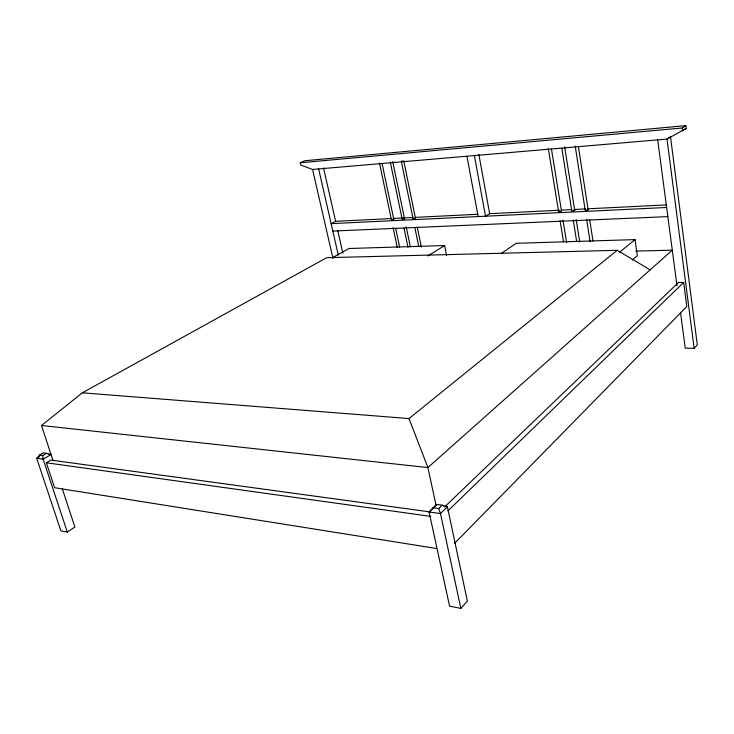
<?xml version="1.0" encoding="UTF-8"?>
<svg xmlns="http://www.w3.org/2000/svg" width="734" height="734" viewBox="0 0 734 734"><rect width="100%" height="100%" fill="white"/><g stroke="black" fill="none" stroke-linecap="round" stroke-linejoin="round"><path stroke-width="1.1" d="M575.227 146.112L585.209 210.374L586.448 210.493L588.163 209.823L578.401 146.662M564.63 146.708L574.731 210.484L573.401 211.089L571.804 211.025L561.84 148.396M551.436 148.993L561.51 211.126C561.18 211.823 558.143 212.218 558.959 211.346M436.051 505.377L436.51 504.423L442.198 505.175L447.419 506.882L467.374 601.045L460.824 608.358L449.593 606.174L429.069 511.993L436.51 504.423M403.718 160.618L415.462 218.301L414.526 218.75L413.058 218.75L401.507 162.205M413.058 218.75L413.71 218.383M392.708 161.572L404.553 218.833L403.296 219.347L402.177 219.282L390.295 162.04M382.093 163.618L393.8 219.365L392.543 219.879L391.451 219.879L379.469 162.976M39.654 456.566L36.7 458.3L43.15 459.19L51.041 454.529L43.48 452.759L39.526 455.071L36.7 458.3L60.876 530.847L67.308 532.095L74.868 527.058L62.353 488.963M694.153 348.366L697.3 344.861L670.5 136.689L666.995 139.075L312.556 169.462L300.766 165.049L300.243 162.774L304.931 160.737L685.767 125.642L686.125 128.533L666.995 139.075L694.153 348.366L685.244 348.118L680.519 312.39M454.731 543.206L686.804 306.5L683.675 282.462L678.473 282.498L444.685 506.864M447.896 510.919L683.675 282.462M433.014 507.726L438.721 508.497L442.198 505.175M435.271 506.111L429.069 511.993L440.483 513.561L447.419 506.882L444.006 506.432M632.194 260.065L637.351 255.698L635.057 239.605L516.195 243.303L501.35 253.423M619.432 252.34L635.057 239.605M53.132 460.915L41.499 425.5L82.364 392.809L408.994 418.563L617.184 250.312L650.186 269.837M300.243 162.774L682.317 127.991L685.767 125.642M427.839 255.964L444.63 245.532L446.584 255.469M559.308 210.227L489.661 213.677L485.513 216.236L474.375 155.608M478.183 216.567L466.916 156.241M436.62 548.509L54.6 487.715L46.352 462.769L50.875 460.071L430.179 511.928M39.526 455.071L42.755 455.502L46.701 453.19M332.3 257.808L349.035 248.496L444.63 245.532M82.364 392.809L326.722 257.68L617.184 250.312M682.225 130.579L686.125 128.533M391.35 218.558L335.631 221.319L331.126 223.65L666.628 207.483M392.378 219.365L393.8 219.365M559.574 211.144L560.326 211.007M402.425 161.095L401.296 161.15M573.52 210.355L574.731 210.484M586.925 209.695L588.163 209.823M393.617 218.438L412.948 217.484M415.224 217.374L477.761 214.273M561.593 210.107L571.869 209.603M574.153 209.484L585.567 208.924M587.851 208.805L666.637 204.905M332.814 231.063L667.839 216.613M635.635 251.092L672.28 250.184L427.913 467.567L41.499 425.5M404.012 218.695L404.553 218.833M48.884 454.245L51.041 454.529M46.352 462.769L430.72 516.369M558.611 211.667L548.307 148.433M408.994 418.563L427.913 467.567L436.033 505.276M438.721 508.497L440.483 513.561L460.824 608.358M67.308 532.095L43.15 459.19L42.755 455.502M312.556 169.462L332.988 258.441M318.657 168.939L338.301 255.12M323.547 167.958L335.631 221.319M337.814 230.935L342.87 253.258M395.663 228.274L399.645 247.211M393.075 227.604L397.296 247.642M406.177 226.687L410.352 246.872M404.03 228.256L407.985 247.312M417.27 227.182L421.344 247.156M414.875 227.632L418.729 246.486M478.862 154.47L489.661 213.677M562.96 220.072L566.584 242.413M560.07 220.604L563.519 241.816M576.162 219.484L579.722 242.009M573.245 220.026L576.649 241.403M586.594 219.301L590.072 241.624M589.714 219.879L592.999 241.101M657.682 139.873L676.977 285.654M682.317 127.991L682.684 130.891"/></g></svg>
